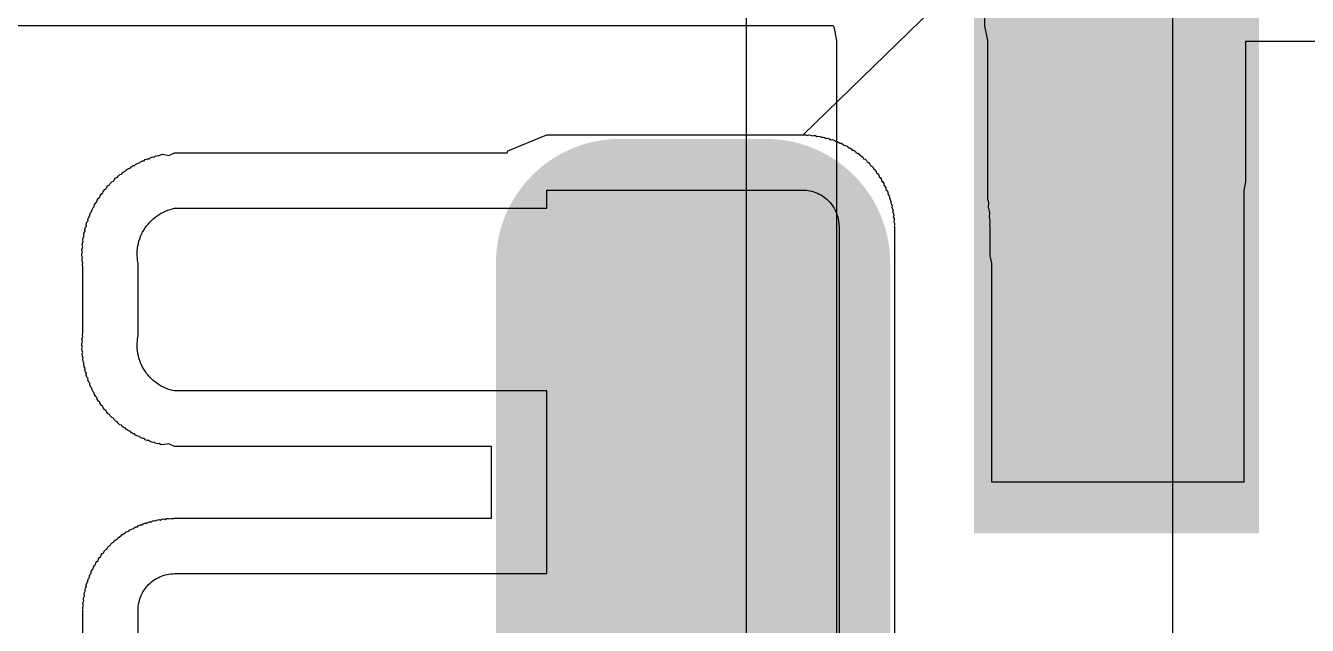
# Model space of a CAD drawing. Header units: inches. Extents: x -7 to 5163, y -3 to 5149.
# Drawn here: x 26.039 to 27.794, y 131.613 to 132.434 of the extents above; entities that cross this region are included whole.
import ezdxf

# ---------------------------------------------------------------- set-up
doc = ezdxf.new("R2010")
doc.units = ezdxf.units.IN
for name, color, linetype in [('PWR', 16, 'Continuous'), ('Top Layer', 1, 'Continuous'), ('Top Paste', 8, 'Continuous'), ('Top Solder', 216, 'Continuous')]:
    doc.layers.add(name, color=color, linetype=linetype)

# ---------------------------------------------------------------- blocks, each defined once
blk = doc.blocks.new('10_VQFN_HR__3_3__4')
at = {"layer": 'Top Layer'}
h = blk.add_hatch(color=1, dxfattribs=at)
edge = h.paths.add_edge_path()
edge.add_arc((1.075, -0.3), 0.1, 180, 270)
edge.add_line((1.075, -0.4), (1.275, -0.4))
edge.add_arc((1.275, -0.3), 0.1, 270, 360)
edge.add_line((1.375, -0.3), (1.375, 1.6))
edge.add_arc((1.275, 1.6), 0.1, 0, 90)
edge.add_line((1.275, 1.7), (1.075, 1.7))
edge.add_arc((1.075, 1.6), 0.1, 90, 180)
edge.add_line((0.975, 1.6), (0.975, -0.3))
blk.add_hatch(color=1, dxfattribs=at).paths.add_polyline_path([(0.47, -1.7), (0.47, 0), (0.72, 0), (0.72, -1.7)])
at = {"layer": 'Top Paste'}
h = blk.add_hatch(color=8, dxfattribs=at)
edge = h.paths.add_edge_path()
edge.add_arc((1.075, -0.3), 0.1, 180, 270)
edge.add_line((1.075, -0.4), (1.275, -0.4))
edge.add_arc((1.275, -0.3), 0.1, 270, 360)
edge.add_line((1.375, -0.3), (1.375, 1.6))
edge.add_arc((1.275, 1.6), 0.1, 0, 90)
edge.add_line((1.275, 1.7), (1.075, 1.7))
edge.add_arc((1.075, 1.6), 0.1, 90, 180)
edge.add_line((0.975, 1.6), (0.975, -0.3))
blk.add_hatch(color=8, dxfattribs=at).paths.add_polyline_path([(0.47, -1.7), (0.47, 0), (0.72, 0), (0.72, -1.7)])
at = {"layer": 'Top Solder'}
h = blk.add_hatch(color=216, dxfattribs=at)
edge = h.paths.add_edge_path()
edge.add_arc((1.075, -0.3), 0.17, 180, 270)
edge.add_line((1.075, -0.47), (1.275, -0.47))
edge.add_arc((1.275, -0.3), 0.17, 270, 360)
edge.add_line((1.445, -0.3), (1.445, 1.6))
edge.add_arc((1.275, 1.6), 0.17, 0, 90)
edge.add_line((1.275, 1.77), (1.075, 1.77))
edge.add_arc((1.075, 1.6), 0.17, 90, 180)
edge.add_line((0.905, 1.6), (0.905, -0.3))
blk.add_hatch(color=216, dxfattribs=at).paths.add_polyline_path([(0.4, -1.77), (0.4, 0.07), (0.79, 0.07), (0.79, -1.77)])
at = {"layer": 'Top Layer'}
for p, q in [((0.975, -0.35), (0.975, 1.65)), ((1.935, 0.325), (1.935, 0.175)), ((1.9326, 0.1596), (1.9317, 0.1571)), ((1.9333, 0.1621), (1.9326, 0.1596)), ((1.9339, 0.1646), (1.9333, 0.1621)), ((1.9344, 0.1672), (1.9339, 0.1646)), ((1.9347, 0.1698), (1.9344, 0.1672)), ((1.9349, 0.1724), (1.9347, 0.1698)), ((1.935, 0.175), (1.9349, 0.1724)), ((1.9222, 0.1415), (1.9204, 0.1396)), ((1.9239, 0.1435), (1.9222, 0.1415)), ((1.9255, 0.1456), (1.9239, 0.1435)), ((1.9269, 0.1478), (1.9255, 0.1456)), ((1.9283, 0.15), (1.9269, 0.1478)), ((1.9296, 0.1523), (1.9283, 0.15)), ((1.9307, 0.1547), (1.9296, 0.1523)), ((1.9317, 0.1571), (1.9307, 0.1547)), ((1.885, 0.125), (1.375, 0.125)), ((1.375, 0.125), (1.375, -0.125)), ((1.8876, 0.1251), (1.885, 0.125)), ((1.8902, 0.1253), (1.8876, 0.1251)), ((1.8928, 0.1256), (1.8902, 0.1253)), ((1.8954, 0.1261), (1.8928, 0.1256)), ((1.8979, 0.1267), (1.8954, 0.1261)), ((1.9005, 0.1274), (1.8979, 0.1267)), ((1.9029, 0.1283), (1.9005, 0.1274)), ((1.9053, 0.1293), (1.9029, 0.1283)), ((1.9077, 0.1305), (1.9053, 0.1293)), ((1.91, 0.1317), (1.9077, 0.1305)), ((1.9122, 0.1331), (1.91, 0.1317)), ((1.9144, 0.1346), (1.9122, 0.1331)), ((1.9165, 0.1361), (1.9144, 0.1346)), ((1.9185, 0.1378), (1.9165, 0.1361)), ((1.9204, 0.1396), (1.9185, 0.1378)), ((1.375, -0.125), (1.885, -0.125)), ((1.885, -0.125), (1.8879, -0.1257)), ((1.8879, -0.1257), (1.8911, -0.1265)), ((1.8911, -0.1265), (1.8943, -0.1276)), ((1.8943, -0.1276), (1.8974, -0.1288)), ((1.8974, -0.1288), (1.9004, -0.1302)), ((1.9004, -0.1302), (1.9034, -0.1318)), ((1.9034, -0.1318), (1.9063, -0.1334)), ((1.9063, -0.1334), (1.9091, -0.1353)), ((1.9091, -0.1353), (1.9117, -0.1373)), ((1.9117, -0.1373), (1.9143, -0.1394)), ((1.9143, -0.1394), (1.9168, -0.1416)), ((1.9168, -0.1416), (1.9191, -0.144)), ((1.9191, -0.144), (1.9213, -0.1465)), ((1.9213, -0.1465), (1.9234, -0.1491)), ((1.9234, -0.1491), (1.9253, -0.1519)), ((1.9253, -0.1519), (1.9271, -0.1547)), ((1.9271, -0.1547), (1.9288, -0.1576)), ((1.9288, -0.1576), (1.9303, -0.1606)), ((1.9303, -0.1606), (1.9316, -0.1636)), ((1.9316, -0.1636), (1.9328, -0.1667)), ((1.9328, -0.1667), (1.9338, -0.1699)), ((1.9338, -0.1699), (1.9346, -0.1732)), ((1.9346, -0.1732), (1.9353, -0.1764)), ((1.9353, -0.1764), (1.9358, -0.1797)), ((1.936, -0.1931), (1.9356, -0.1964)), ((1.9358, -0.1797), (1.9361, -0.1831)), ((1.9362, -0.1897), (1.936, -0.1931)), ((1.9361, -0.1831), (1.9362, -0.1864)), ((1.9362, -0.1864), (1.9362, -0.1897)), ((1.9356, -0.1964), (1.935, -0.2)), ((1.935, -0.2), (1.935, -0.3)), ((1.935, -0.3), (1.9356, -0.3036)), ((1.9356, -0.3036), (1.936, -0.3069)), ((1.936, -0.3069), (1.9362, -0.3103)), ((1.9362, -0.3136), (1.9361, -0.3169)), ((1.9362, -0.3103), (1.9362, -0.3136)), ((1.9328, -0.3332), (1.9316, -0.3364)), ((1.9338, -0.3301), (1.9328, -0.3332)), ((1.9346, -0.3268), (1.9338, -0.3301)), ((1.9353, -0.3236), (1.9346, -0.3268)), ((1.9358, -0.3203), (1.9353, -0.3236)), ((1.9361, -0.3169), (1.9358, -0.3203)), ((0.9751, -0.3526), (0.975, -0.35)), ((1.9234, -0.3509), (1.9213, -0.3535)), ((1.9253, -0.3481), (1.9234, -0.3509)), ((1.9271, -0.3453), (1.9253, -0.3481)), ((1.9288, -0.3424), (1.9271, -0.3453)), ((1.9303, -0.3394), (1.9288, -0.3424)), ((1.9316, -0.3364), (1.9303, -0.3394)), ((0.9753, -0.3552), (0.9751, -0.3526)), ((0.9756, -0.3578), (0.9753, -0.3552)), ((0.9761, -0.3604), (0.9756, -0.3578)), ((0.9767, -0.3629), (0.9761, -0.3604)), ((0.9774, -0.3654), (0.9767, -0.3629)), ((0.9783, -0.3679), (0.9774, -0.3654)), ((0.9793, -0.3703), (0.9783, -0.3679)), ((1.9034, -0.3682), (1.9004, -0.3698)), ((1.9063, -0.3665), (1.9034, -0.3682)), ((1.9091, -0.3647), (1.9063, -0.3665)), ((1.9117, -0.3627), (1.9091, -0.3647)), ((1.9143, -0.3606), (1.9117, -0.3627)), ((1.9168, -0.3583), (1.9143, -0.3606)), ((1.9191, -0.356), (1.9168, -0.3583)), ((1.9213, -0.3535), (1.9191, -0.356)), ((0.9805, -0.3727), (0.9793, -0.3703)), ((0.9817, -0.375), (0.9805, -0.3727)), ((0.9831, -0.3772), (0.9817, -0.375)), ((0.9845, -0.3794), (0.9831, -0.3772)), ((0.9861, -0.3815), (0.9845, -0.3794)), ((0.9878, -0.3835), (0.9861, -0.3815)), ((0.9896, -0.3854), (0.9878, -0.3835)), ((0.9915, -0.3872), (0.9896, -0.3854)), ((1.885, -0.375), (1.375, -0.375)), ((1.375, -0.375), (1.375, -0.4)), ((1.8879, -0.3743), (1.885, -0.375)), ((1.8911, -0.3735), (1.8879, -0.3743)), ((1.8943, -0.3724), (1.8911, -0.3735)), ((1.8974, -0.3712), (1.8943, -0.3724)), ((1.9004, -0.3698), (1.8974, -0.3712)), ((0.9935, -0.3889), (0.9915, -0.3872)), ((0.9956, -0.3904), (0.9935, -0.3889)), ((0.9978, -0.3919), (0.9956, -0.3904)), ((1, -0.3933), (0.9978, -0.3919)), ((1.0023, -0.3945), (1, -0.3933)), ((1.0047, -0.3957), (1.0023, -0.3945)), ((1.0071, -0.3967), (1.0047, -0.3957)), ((1.0096, -0.3976), (1.0071, -0.3967)), ((1.0121, -0.3983), (1.0096, -0.3976)), ((1.0146, -0.3989), (1.0121, -0.3983)), ((1.0172, -0.3994), (1.0146, -0.3989)), ((1.0198, -0.3997), (1.0172, -0.3994)), ((1.0224, -0.3999), (1.0198, -0.3997)), ((1.025, -0.4), (1.0224, -0.3999)), ((1.375, -0.4), (1.025, -0.4))]:
    blk.add_line(p, q, dxfattribs=at)
at = {"layer": 'Top Solder'}
for p, q in [((0.8992, -0.35), (0.8992, 1.65)), ((2.0108, 0.325), (2.0108, 0.175)), ((2.0103, 0.1639), (2.0093, 0.162)), ((2.0093, 0.162), (2.0098, 0.1599)), ((2.0098, 0.1599), (2.0095, 0.1573)), ((2.0107, 0.1704), (2.0098, 0.1685)), ((2.0098, 0.1685), (2.0105, 0.1665)), ((2.0105, 0.1665), (2.0103, 0.1639)), ((2.0108, 0.175), (2.0104, 0.174)), ((2.0104, 0.174), (2.0107, 0.173)), ((2.0107, 0.173), (2.0107, 0.1704)), ((2.0059, 0.1405), (2.0052, 0.138)), ((2.007, 0.1444), (2.0057, 0.1427)), ((2.0057, 0.1427), (2.0059, 0.1405)), ((2.0076, 0.147), (2.007, 0.1444)), ((2.0084, 0.1508), (2.0073, 0.149)), ((2.0073, 0.149), (2.0076, 0.147)), ((2.0095, 0.1573), (2.0084, 0.1554)), ((2.0084, 0.1554), (2.0089, 0.1534)), ((2.0089, 0.1534), (2.0084, 0.1508)), ((1.9992, 0.1242), (1.9991, 0.1221)), ((2.0007, 0.1256), (1.9992, 0.1242)), ((2.0017, 0.128), (2.0007, 0.1256)), ((2.0031, 0.1318), (2.0017, 0.1302)), ((2.0017, 0.1302), (2.0017, 0.128)), ((2.004, 0.1343), (2.0031, 0.1318)), ((2.0052, 0.138), (2.0039, 0.1364)), ((2.0039, 0.1364), (2.004, 0.1343)), ((1.9898, 0.1069), (1.9894, 0.1048)), ((1.9916, 0.1082), (1.9898, 0.1069)), ((1.9929, 0.1104), (1.9916, 0.1082)), ((1.9933, 0.1125), (1.9929, 0.1104)), ((1.9949, 0.1138), (1.9933, 0.1125)), ((1.9961, 0.1161), (1.9949, 0.1138)), ((1.9964, 0.1183), (1.9961, 0.1161)), ((1.998, 0.1197), (1.9964, 0.1183)), ((1.9991, 0.1221), (1.998, 0.1197)), ((1.9771, 0.0894), (1.9753, 0.0875)), ((1.9779, 0.0914), (1.9771, 0.0894)), ((1.9798, 0.0923), (1.9779, 0.0914)), ((1.9815, 0.0943), (1.9798, 0.0923)), ((1.9821, 0.0963), (1.9815, 0.0943)), ((1.984, 0.0974), (1.9821, 0.0963)), ((1.9856, 0.0995), (1.984, 0.0974)), ((1.9861, 0.1015), (1.9856, 0.0995)), ((1.9879, 0.1027), (1.9861, 0.1015)), ((1.9894, 0.1048), (1.9879, 0.1027)), ((1.9552, 0.0706), (1.9531, 0.0702)), ((1.9573, 0.0721), (1.9552, 0.0706)), ((1.9585, 0.0739), (1.9573, 0.0721)), ((1.9605, 0.0744), (1.9585, 0.0739)), ((1.9626, 0.076), (1.9605, 0.0744)), ((1.9637, 0.0779), (1.9626, 0.076)), ((1.9657, 0.0786), (1.9637, 0.0779)), ((1.9677, 0.0803), (1.9657, 0.0786)), ((1.9687, 0.0821), (1.9677, 0.0803)), ((1.9706, 0.0829), (1.9687, 0.0821)), ((1.9725, 0.0847), (1.9706, 0.0829)), ((1.9734, 0.0866), (1.9725, 0.0847)), ((1.9753, 0.0875), (1.9734, 0.0866)), ((1.911, 0.0527), (1.9092, 0.0516)), ((1.913, 0.0524), (1.911, 0.0527)), ((1.9156, 0.053), (1.913, 0.0524)), ((1.9173, 0.0543), (1.9156, 0.053)), ((1.9195, 0.0541), (1.9173, 0.0543)), ((1.922, 0.0548), (1.9195, 0.0541)), ((1.9236, 0.0561), (1.922, 0.0548)), ((1.9257, 0.056), (1.9236, 0.0561)), ((1.9282, 0.0569), (1.9257, 0.056)), ((1.9298, 0.0583), (1.9282, 0.0569)), ((1.9319, 0.0583), (1.9298, 0.0583)), ((1.9343, 0.0593), (1.9319, 0.0583)), ((1.9358, 0.0608), (1.9343, 0.0593)), ((1.938, 0.0609), (1.9358, 0.0608)), ((1.9403, 0.0621), (1.938, 0.0609)), ((1.9418, 0.0636), (1.9403, 0.0621)), ((1.9439, 0.0639), (1.9418, 0.0636)), ((1.9462, 0.0651), (1.9439, 0.0639)), ((1.9475, 0.0667), (1.9462, 0.0651)), ((1.9496, 0.0671), (1.9475, 0.0667)), ((1.9518, 0.0684), (1.9496, 0.0671)), ((1.9531, 0.0702), (1.9518, 0.0684)), ((1.885, 0.0492), (1.4508, 0.0492)), ((1.4508, 0.0492), (1.4508, -0.0492)), ((1.886, 0.0496), (1.885, 0.0492)), ((1.887, 0.0493), (1.886, 0.0496)), ((1.8896, 0.0493), (1.887, 0.0493)), ((1.8915, 0.0502), (1.8896, 0.0493)), ((1.8935, 0.0495), (1.8915, 0.0502)), ((1.8961, 0.0497), (1.8935, 0.0495)), ((1.8981, 0.0507), (1.8961, 0.0497)), ((1.9001, 0.0502), (1.8981, 0.0507)), ((1.9027, 0.0505), (1.9001, 0.0502)), ((1.9046, 0.0516), (1.9027, 0.0505)), ((1.9066, 0.0511), (1.9046, 0.0516)), ((1.9092, 0.0516), (1.9066, 0.0511)), ((1.4508, -0.0492), (1.885, -0.0492)), ((1.885, -0.0492), (1.893, -0.0526)), ((1.893, -0.0526), (1.9016, -0.0511)), ((1.9016, -0.0511), (1.9045, -0.0517)), ((1.9045, -0.0517), (1.9062, -0.0529)), ((1.9062, -0.0529), (1.9082, -0.0526)), ((1.9082, -0.0526), (1.9114, -0.0535)), ((1.9114, -0.0535), (1.9131, -0.0548)), ((1.9131, -0.0548), (1.9152, -0.0547)), ((1.9152, -0.0547), (1.9183, -0.0558)), ((1.9183, -0.0558), (1.9199, -0.0571)), ((1.9199, -0.0571), (1.9221, -0.0571)), ((1.9221, -0.0571), (1.9252, -0.0583)), ((1.9252, -0.0583), (1.9267, -0.0598)), ((1.9267, -0.0598), (1.9288, -0.0599)), ((1.9288, -0.0599), (1.9319, -0.0613)), ((1.9319, -0.0613), (1.9333, -0.0628)), ((1.9333, -0.0628), (1.9354, -0.063)), ((1.9354, -0.063), (1.9384, -0.0645)), ((1.9384, -0.0645), (1.9397, -0.0662)), ((1.9397, -0.0662), (1.9418, -0.0664)), ((1.9418, -0.0664), (1.9447, -0.0681)), ((1.9447, -0.0681), (1.946, -0.0699)), ((1.946, -0.0699), (1.9481, -0.0703)), ((1.9481, -0.0703), (1.9509, -0.0721)), ((1.9509, -0.0721), (1.9521, -0.0739)), ((1.9521, -0.0739), (1.9541, -0.0744)), ((1.9541, -0.0744), (1.9568, -0.0764)), ((1.9568, -0.0764), (1.9579, -0.0782)), ((1.9579, -0.0782), (1.9599, -0.0788)), ((1.9599, -0.0788), (1.9625, -0.0809)), ((1.9625, -0.0809), (1.9635, -0.0828)), ((1.9635, -0.0828), (1.9655, -0.0835)), ((1.9655, -0.0835), (1.9679, -0.0858)), ((1.9679, -0.0858), (1.9689, -0.0877)), ((1.9689, -0.0877), (1.9708, -0.0886)), ((1.9708, -0.0886), (1.9732, -0.0909)), ((1.9732, -0.0909), (1.974, -0.0929)), ((1.974, -0.0929), (1.9759, -0.0938)), ((1.9759, -0.0938), (1.9781, -0.0963)), ((1.9781, -0.0963), (1.9788, -0.0983)), ((1.9788, -0.0983), (1.9806, -0.0993)), ((1.9806, -0.0993), (1.9827, -0.102)), ((1.9827, -0.102), (1.9833, -0.104)), ((1.9833, -0.104), (1.9851, -0.1051)), ((1.9851, -0.1051), (1.987, -0.1079)), ((1.987, -0.1079), (1.9875, -0.11)), ((1.9875, -0.11), (1.9893, -0.1112)), ((1.9893, -0.1112), (1.9911, -0.114)), ((1.9911, -0.114), (1.9914, -0.1161)), ((1.9914, -0.1161), (1.9931, -0.1173)), ((1.9931, -0.1173), (1.9947, -0.1202)), ((1.9947, -0.1202), (1.995, -0.1223)), ((1.995, -0.1223), (1.9966, -0.1237)), ((1.9966, -0.1237), (1.9981, -0.1267)), ((1.9981, -0.1267), (1.9982, -0.1289)), ((1.9982, -0.1289), (1.9998, -0.1304)), ((1.9998, -0.1304), (2.0011, -0.1335)), ((2.0011, -0.1335), (2.0011, -0.1355)), ((2.0011, -0.1355), (2.0025, -0.137)), ((2.0025, -0.137), (2.0037, -0.1402)), ((2.0037, -0.1402), (2.0036, -0.1423)), ((2.0036, -0.1423), (2.005, -0.144)), ((2.005, -0.144), (2.006, -0.1471)), ((2.006, -0.1471), (2.0058, -0.1493)), ((2.0058, -0.1493), (2.0071, -0.151)), ((2.0071, -0.151), (2.008, -0.1542)), ((2.008, -0.1542), (2.0077, -0.1563)), ((2.0077, -0.1563), (2.0088, -0.158)), ((2.0088, -0.158), (2.0095, -0.1613)), ((2.0095, -0.1613), (2.0091, -0.1634)), ((2.0091, -0.1634), (2.0102, -0.1652)), ((2.0102, -0.1652), (2.0107, -0.1685)), ((2.0107, -0.1685), (2.0102, -0.1706)), ((2.0102, -0.1706), (2.0112, -0.1725)), ((2.0112, -0.1725), (2.0115, -0.1758)), ((2.0115, -0.1758), (2.0109, -0.1778)), ((2.0109, -0.1778), (2.0118, -0.1798)), ((2.012, -0.1904), (2.0111, -0.1923)), ((2.0111, -0.1923), (2.0118, -0.1943)), ((2.0119, -0.1831), (2.0112, -0.1851)), ((2.0112, -0.1851), (2.012, -0.1871)), ((2.0118, -0.1798), (2.0119, -0.1831)), ((2.012, -0.1871), (2.012, -0.1904)), ((2.0116, -0.1977), (2.0107, -0.1996)), ((2.0107, -0.1996), (2.0113, -0.2016)), ((2.0109, -0.205), (2.0108, -0.2052)), ((2.0108, -0.2052), (2.0108, -0.2948)), ((2.0113, -0.2016), (2.0109, -0.205)), ((2.0118, -0.1943), (2.0116, -0.1977)), ((2.0113, -0.2983), (2.0107, -0.3004)), ((2.0108, -0.2948), (2.0109, -0.295)), ((2.0109, -0.295), (2.0113, -0.2983)), ((2.0107, -0.3004), (2.0116, -0.3023)), ((2.0118, -0.3057), (2.0111, -0.3076)), ((2.0111, -0.3076), (2.012, -0.3096)), ((2.012, -0.3129), (2.0112, -0.3149)), ((2.0112, -0.3149), (2.0119, -0.3169)), ((2.0116, -0.3023), (2.0118, -0.3057)), ((2.012, -0.3096), (2.012, -0.3129)), ((2.0112, -0.3275), (2.0102, -0.3294)), ((2.0102, -0.3294), (2.0107, -0.3315)), ((2.0107, -0.3315), (2.0102, -0.3348)), ((2.0118, -0.3202), (2.0109, -0.3222)), ((2.0109, -0.3222), (2.0115, -0.3242)), ((2.0115, -0.3242), (2.0112, -0.3275)), ((2.0119, -0.3169), (2.0118, -0.3202)), ((0.8996, -0.351), (0.8992, -0.35)), ((0.8993, -0.352), (0.8996, -0.351)), ((2.0071, -0.349), (2.0058, -0.3507)), ((2.0058, -0.3507), (2.006, -0.3528)), ((2.008, -0.3458), (2.0071, -0.349)), ((2.0089, -0.3419), (2.0077, -0.3437)), ((2.0077, -0.3437), (2.008, -0.3458)), ((2.0095, -0.3387), (2.0089, -0.3419)), ((2.0102, -0.3348), (2.0091, -0.3366)), ((2.0091, -0.3366), (2.0095, -0.3387)), ((0.8993, -0.3546), (0.8993, -0.352)), ((0.9002, -0.3565), (0.8993, -0.3546)), ((0.8995, -0.3585), (0.9002, -0.3565)), ((0.8997, -0.3611), (0.8995, -0.3585)), ((0.9007, -0.363), (0.8997, -0.3611)), ((0.9002, -0.3651), (0.9007, -0.363)), ((0.9005, -0.3677), (0.9002, -0.3651)), ((0.9016, -0.3696), (0.9005, -0.3677)), ((2.0011, -0.3665), (1.9998, -0.3696)), ((2.0026, -0.3629), (2.0011, -0.3645)), ((2.0011, -0.3645), (2.0011, -0.3665)), ((2.0037, -0.3598), (2.0026, -0.3629)), ((2.005, -0.356), (2.0036, -0.3577)), ((2.0036, -0.3577), (2.0037, -0.3598)), ((2.006, -0.3528), (2.005, -0.356)), ((0.9011, -0.3716), (0.9016, -0.3696)), ((0.9016, -0.3742), (0.9011, -0.3716)), ((0.9027, -0.376), (0.9016, -0.3742)), ((0.9024, -0.378), (0.9027, -0.376)), ((0.903, -0.3806), (0.9024, -0.378)), ((0.9043, -0.3823), (0.903, -0.3806)), ((0.9041, -0.3845), (0.9043, -0.3823)), ((0.9048, -0.387), (0.9041, -0.3845)), ((1.9911, -0.386), (1.9893, -0.3888)), ((1.9914, -0.3839), (1.9911, -0.386)), ((1.9931, -0.3826), (1.9914, -0.3839)), ((1.9947, -0.3797), (1.9931, -0.3826)), ((1.995, -0.3776), (1.9947, -0.3797)), ((1.9966, -0.3763), (1.995, -0.3776)), ((1.998, -0.3733), (1.9966, -0.3763)), ((1.9982, -0.3711), (1.998, -0.3733)), ((1.9998, -0.3696), (1.9982, -0.3711)), ((0.9061, -0.3886), (0.9048, -0.387)), ((0.906, -0.3907), (0.9061, -0.3886)), ((0.9069, -0.3932), (0.906, -0.3907)), ((0.9083, -0.3948), (0.9069, -0.3932)), ((0.9083, -0.3969), (0.9083, -0.3948)), ((0.9093, -0.3993), (0.9083, -0.3969)), ((0.9108, -0.4008), (0.9093, -0.3993)), ((0.9109, -0.403), (0.9108, -0.4008)), ((0.9121, -0.4053), (0.9109, -0.403)), ((1.9781, -0.4037), (1.9759, -0.4062)), ((1.9788, -0.4017), (1.9781, -0.4037)), ((1.9806, -0.4006), (1.9788, -0.4017)), ((1.9827, -0.398), (1.9806, -0.4006)), ((1.9833, -0.396), (1.9827, -0.398)), ((1.9851, -0.3949), (1.9833, -0.396)), ((1.987, -0.3922), (1.9851, -0.3949)), ((1.9875, -0.3901), (1.987, -0.3922)), ((1.9893, -0.3888), (1.9875, -0.3901)), ((0.9136, -0.4068), (0.9121, -0.4053)), ((0.9139, -0.4089), (0.9136, -0.4068)), ((0.9151, -0.4112), (0.9139, -0.4089)), ((0.9167, -0.4125), (0.9151, -0.4112)), ((0.9171, -0.4146), (0.9167, -0.4125)), ((0.9184, -0.4168), (0.9171, -0.4146)), ((0.9202, -0.4181), (0.9184, -0.4168)), ((0.9206, -0.4202), (0.9202, -0.4181)), ((0.9221, -0.4223), (0.9206, -0.4202)), ((1.9599, -0.4212), (1.9579, -0.4218)), ((1.9625, -0.4191), (1.9599, -0.4212)), ((1.9635, -0.4172), (1.9625, -0.4191)), ((1.9655, -0.4165), (1.9635, -0.4172)), ((1.968, -0.4142), (1.9655, -0.4165)), ((1.9689, -0.4123), (1.968, -0.4142)), ((1.9708, -0.4114), (1.9689, -0.4123)), ((1.9732, -0.409), (1.9708, -0.4114)), ((1.974, -0.4071), (1.9732, -0.409)), ((1.9759, -0.4062), (1.974, -0.4071)), ((0.9239, -0.4235), (0.9221, -0.4223)), ((0.9244, -0.4255), (0.9239, -0.4235)), ((0.926, -0.4276), (0.9244, -0.4255)), ((0.9279, -0.4287), (0.926, -0.4276)), ((0.9285, -0.4307), (0.9279, -0.4287)), ((0.9302, -0.4327), (0.9285, -0.4307)), ((0.9321, -0.4336), (0.9302, -0.4327)), ((0.9329, -0.4356), (0.9321, -0.4336)), ((0.9347, -0.4375), (0.9329, -0.4356)), ((0.9366, -0.4384), (0.9347, -0.4375)), ((0.9375, -0.4403), (0.9366, -0.4384)), ((1.9319, -0.4387), (1.9288, -0.4401)), ((1.9333, -0.4372), (1.9319, -0.4387)), ((1.9354, -0.437), (1.9333, -0.4372)), ((1.9383, -0.4355), (1.9354, -0.437)), ((1.9397, -0.4338), (1.9383, -0.4355)), ((1.9419, -0.4335), (1.9397, -0.4338)), ((1.9447, -0.4318), (1.9419, -0.4335)), ((1.946, -0.4301), (1.9447, -0.4318)), ((1.9481, -0.4297), (1.946, -0.4301)), ((1.9509, -0.4279), (1.9481, -0.4297)), ((1.9521, -0.4261), (1.9509, -0.4279)), ((1.9541, -0.4256), (1.9521, -0.4261)), ((1.9568, -0.4236), (1.9541, -0.4256)), ((1.9579, -0.4218), (1.9568, -0.4236)), ((0.9394, -0.4421), (0.9375, -0.4403)), ((0.9414, -0.4429), (0.9394, -0.4421)), ((0.9423, -0.4448), (0.9414, -0.4429)), ((0.9443, -0.4465), (0.9423, -0.4448)), ((0.9463, -0.4471), (0.9443, -0.4465)), ((0.9474, -0.449), (0.9463, -0.4471)), ((0.9495, -0.4505), (0.9474, -0.449)), ((0.9515, -0.4511), (0.9495, -0.4505)), ((0.9527, -0.4529), (0.9515, -0.4511)), ((0.9548, -0.4544), (0.9527, -0.4529)), ((0.9569, -0.4548), (0.9548, -0.4544)), ((0.9582, -0.4566), (0.9569, -0.4548)), ((1.4286, -0.4536), (1.375, -0.4758)), ((1.4297, -0.4508), (1.4286, -0.4536)), ((1.885, -0.4508), (1.4297, -0.4508)), ((1.893, -0.4474), (1.885, -0.4508)), ((1.9016, -0.4489), (1.893, -0.4474)), ((1.9045, -0.4483), (1.9016, -0.4489)), ((1.9062, -0.4471), (1.9045, -0.4483)), ((1.9082, -0.4474), (1.9062, -0.4471)), ((1.9114, -0.4465), (1.9082, -0.4474)), ((1.9131, -0.4452), (1.9114, -0.4465)), ((1.9152, -0.4453), (1.9131, -0.4452)), ((1.9183, -0.4442), (1.9152, -0.4453)), ((1.92, -0.4428), (1.9183, -0.4442)), ((1.9221, -0.4429), (1.92, -0.4428)), ((1.9252, -0.4417), (1.9221, -0.4429)), ((1.9267, -0.4402), (1.9252, -0.4417)), ((1.9288, -0.4401), (1.9267, -0.4402)), ((0.9604, -0.4579), (0.9582, -0.4566)), ((0.9625, -0.4583), (0.9604, -0.4579)), ((0.9638, -0.4599), (0.9625, -0.4583)), ((0.9661, -0.4611), (0.9638, -0.4599)), ((0.9683, -0.4614), (0.9661, -0.4611)), ((0.9697, -0.463), (0.9683, -0.4614)), ((0.9721, -0.4641), (0.9697, -0.463)), ((0.9742, -0.4642), (0.9721, -0.4641)), ((0.9756, -0.4657), (0.9742, -0.4642)), ((0.978, -0.4667), (0.9756, -0.4657)), ((0.9802, -0.4667), (0.978, -0.4667)), ((0.9818, -0.4681), (0.9802, -0.4667)), ((0.9843, -0.469), (0.9818, -0.4681)), ((0.9864, -0.4689), (0.9843, -0.469)), ((0.988, -0.4702), (0.9864, -0.4689)), ((0.9905, -0.4709), (0.988, -0.4702)), ((0.9927, -0.4707), (0.9905, -0.4709)), ((0.9944, -0.472), (0.9927, -0.4707)), ((0.997, -0.4726), (0.9944, -0.472)), ((0.999, -0.4723), (0.997, -0.4726)), ((1.0008, -0.4734), (0.999, -0.4723)), ((1.0034, -0.4739), (1.0008, -0.4734)), ((1.0055, -0.4734), (1.0034, -0.4739)), ((1.0073, -0.4745), (1.0055, -0.4734)), ((1.024, -0.4754), (-5134.645, -5016.9027)), ((1.0099, -0.4748), (1.0073, -0.4745)), ((1.0119, -0.4743), (1.0099, -0.4748)), ((1.0138, -0.4753), (1.0119, -0.4743)), ((1.0164, -0.4755), (1.0138, -0.4753)), ((1.0185, -0.4748), (1.0164, -0.4755)), ((1.0204, -0.4757), (1.0185, -0.4748)), ((1.023, -0.4757), (1.0204, -0.4757)), ((1.024, -0.4754), (1.023, -0.4757)), ((1.025, -0.4758), (1.024, -0.4754)), ((1.375, -0.4758), (1.025, -0.4758))]:
    blk.add_line(p, q, dxfattribs=at)

msp = doc.modelspace()

# ---------------------------------------------------------------- linework, layer by layer
at = {"layer": 'PWR'}
for p, q in [((27.6098, 123.7809), (27.6098, 145.0848)), ((27.0256, 144.3482), (27.0256, 120.0658))]:
    msp.add_line(p, q, dxfattribs=at)
at = {"layer": 'Top Layer'}
for p, q in [((27.3527, 132.4335), (27.3527, 132.4539)), ((24.1462, 132.4339), (27.1447, 132.4339)), ((27.1447, 132.4339), (27.1458, 132.4324)), ((27.1458, 132.4324), (27.1495, 132.4135)), ((27.3567, 132.4135), (27.3527, 132.4335)), ((27.1495, 132.4135), (27.1495, 132.1966)), ((27.3567, 132.1966), (27.3567, 132.4135)), ((27.8946, 132.4121), (27.7097, 132.4121)), ((27.7097, 132.4121), (27.7097, 132.2201)), ((27.7097, 132.2201), (27.7074, 132.2089)), ((27.7074, 132.2089), (27.7074, 131.8089)), ((27.1495, 132.1966), (27.1495, 130.1212)), ((27.3576, 132.1939), (27.3567, 132.1966)), ((27.3567, 132.1966), (27.3567, 132.1966)), ((27.358, 132.1913), (27.3576, 132.1939)), ((27.3576, 132.1856), (27.358, 132.1913)), ((27.3591, 132.1802), (27.3576, 132.1856)), ((27.3593, 132.1776), (27.3591, 132.1802)), ((27.3587, 132.1722), (27.3593, 132.1776)), ((27.3599, 132.1669), (27.3587, 132.1722)), ((27.3595, 132.1616), (27.36, 132.1643)), ((27.36, 132.1643), (27.3599, 132.1669)), ((27.36, 132.1589), (27.3595, 132.1616)), ((27.36, 132.1188), (27.36, 132.1589)), ((27.362, 132.1089), (27.36, 132.1188)), ((27.362, 131.8089), (27.362, 132.1089)), ((27.7074, 131.8089), (27.362, 131.8089))]:
    msp.add_line(p, q, dxfattribs=at)

# ---------------------------------------------------------------- block references
at = {"rotation": 180}
msp.add_blockref('10_VQFN_HR__3_3__4', (28.1279, 131.8089), dxfattribs=at)

doc.saveas('drawing.dxf')
